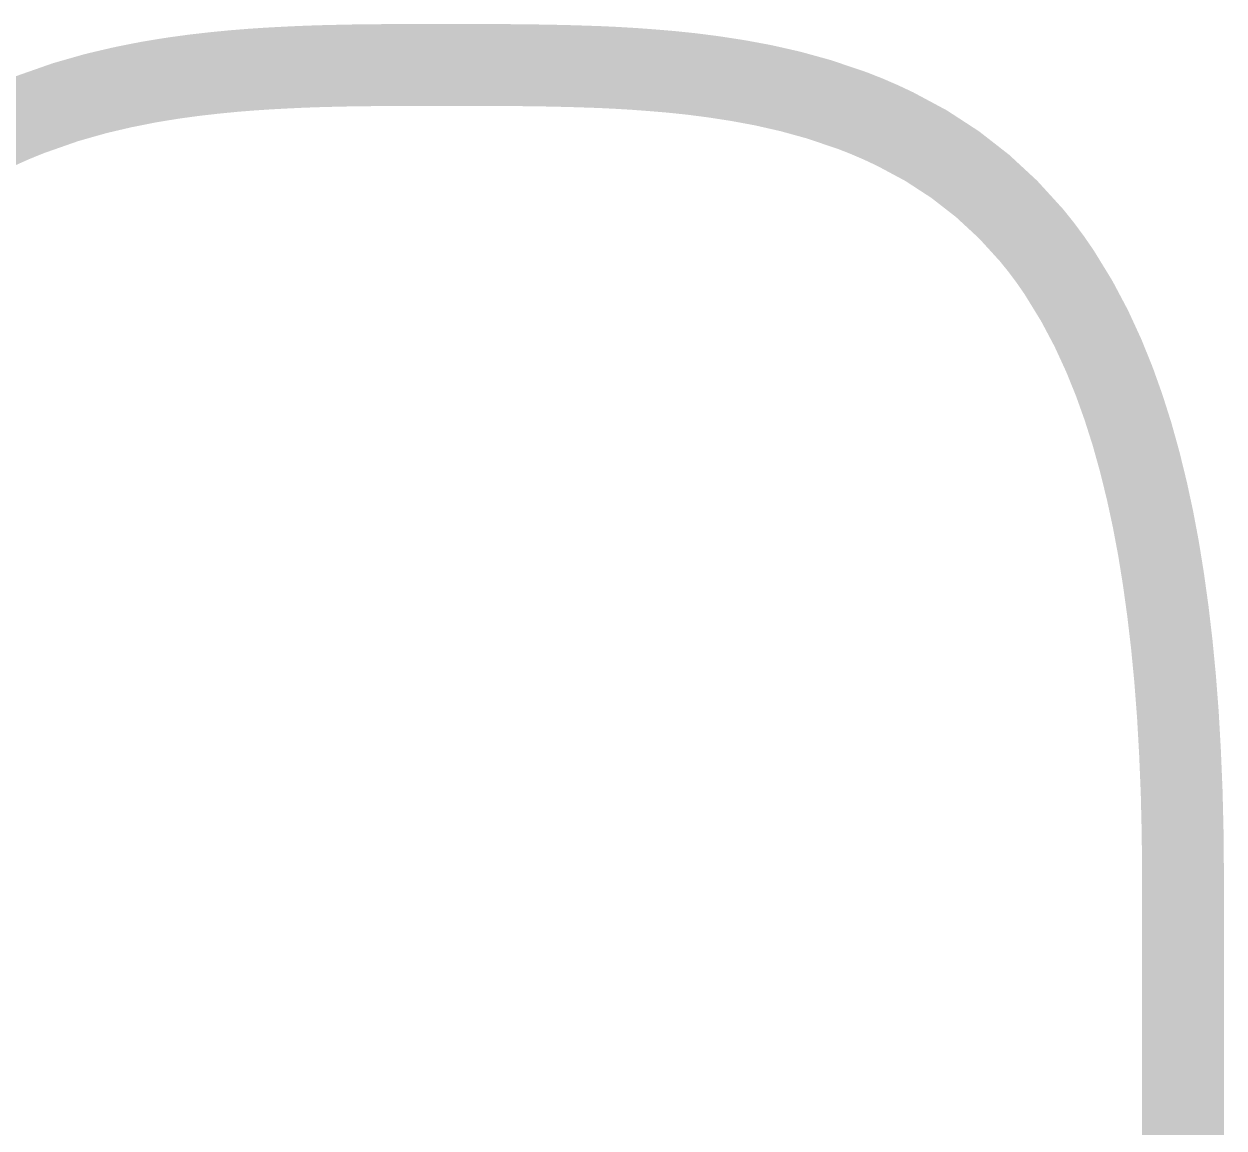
# Model space of a CAD drawing. Header units: millimetres. Extents: x 6 to 417, y 41 to 311.
# Drawn here: x 380.05 to 381.517, y 56.996 to 58.344 of the extents above; entities that cross this region are included whole.
import ezdxf

# ---------------------------------------------------------------- set-up
doc = ezdxf.new("R2010")
doc.units = ezdxf.units.MM
doc.layers.add('DrillDrawing', color=1, linetype='Continuous')

msp = doc.modelspace()

# ---------------------------------------------------------------- linework, layer by layer
at = {"layer": 'DrillDrawing', "const_width": 0.1}
for points in [[(380.3074, 58.2869), (380.3287, 58.2886)], [(380.3074, 58.2869), (380.3287, 58.2886)], [(380.3287, 58.2886), (380.35, 58.29)], [(380.3287, 58.2886), (380.35, 58.29)], [(380.35, 58.29), (380.3688, 58.291)], [(380.35, 58.29), (380.3688, 58.291)], [(380.3688, 58.291), (380.3875, 58.2919)], [(380.3688, 58.291), (380.3875, 58.2919)], [(380.3875, 58.2919), (380.4036, 58.2925)], [(380.3875, 58.2919), (380.4036, 58.2925)], [(380.4036, 58.2925), (380.4197, 58.293)], [(380.4036, 58.2925), (380.4197, 58.293)], [(380.4197, 58.293), (380.4332, 58.2933)], [(380.4197, 58.293), (380.4332, 58.2933)], [(380.4332, 58.2933), (380.4466, 58.2936)], [(380.4332, 58.2933), (380.4466, 58.2936)], [(380.4466, 58.2936), (380.4574, 58.2938)], [(380.4466, 58.2936), (380.4574, 58.2938)], [(380.4574, 58.2938), (380.4681, 58.2939)], [(380.4574, 58.2938), (380.4681, 58.2939)], [(380.4681, 58.2939), (380.4789, 58.294)], [(380.4681, 58.2939), (380.4789, 58.294)], [(380.4789, 58.294), (380.487, 58.2941)], [(380.4789, 58.294), (380.487, 58.2941)], [(380.487, 58.2941), (380.495, 58.2941)], [(380.487, 58.2941), (380.495, 58.2941)], [(380.495, 58.2941), (380.5031, 58.2942)], [(380.495, 58.2941), (380.5031, 58.2942)], [(380.5031, 58.2942), (380.5112, 58.2942)], [(380.5031, 58.2942), (380.5112, 58.2942)], [(380.5112, 58.2942), (380.5165, 58.2942)], [(380.5112, 58.2942), (380.5165, 58.2942)], [(380.5165, 58.2942), (380.5219, 58.2943)], [(380.5165, 58.2942), (380.5219, 58.2943)], [(380.5219, 58.2943), (380.5273, 58.2943)], [(380.5219, 58.2943), (380.5273, 58.2943)], [(380.5273, 58.2943), (380.5326, 58.2943)], [(380.5273, 58.2943), (380.5326, 58.2943)], [(380.5326, 58.2943), (380.538, 58.2943)], [(380.5326, 58.2943), (380.538, 58.2943)], [(380.538, 58.2943), (380.5407, 58.2943)], [(380.538, 58.2943), (380.5407, 58.2943)], [(380.5407, 58.2943), (380.5434, 58.2943)], [(380.5407, 58.2943), (380.5434, 58.2943)], [(380.5434, 58.2943), (380.546, 58.2943)], [(380.5434, 58.2943), (380.546, 58.2943)], [(380.546, 58.2943), (380.5487, 58.2943)], [(380.546, 58.2943), (380.5487, 58.2943)], [(380.5487, 58.2943), (380.5514, 58.2943)], [(380.5487, 58.2943), (380.5514, 58.2943)], [(380.5514, 58.2943), (380.5541, 58.2943)], [(380.5514, 58.2943), (380.5541, 58.2943)], [(380.5541, 58.2943), (380.5568, 58.2943)], [(380.5541, 58.2943), (380.5568, 58.2943)], [(380.5568, 58.2943), (380.5594, 58.2943)], [(380.5568, 58.2943), (380.5594, 58.2943)], [(380.5594, 58.2943), (380.5621, 58.2943)], [(380.5594, 58.2943), (380.5621, 58.2943)], [(380.5621, 58.2943), (380.5648, 58.2943)], [(380.5621, 58.2943), (380.5648, 58.2943)], [(380.5648, 58.2943), (380.5675, 58.2943)], [(380.5648, 58.2943), (380.5675, 58.2943)], [(380.5675, 58.2943), (380.5701, 58.2943)], [(380.5675, 58.2943), (380.5701, 58.2943)], [(380.5701, 58.2943), (380.5728, 58.2943)], [(380.5701, 58.2943), (380.5728, 58.2943)], [(380.5728, 58.2943), (380.5755, 58.2943)], [(380.5728, 58.2943), (380.5755, 58.2943)], [(380.5755, 58.2943), (380.5781, 58.2943)], [(380.5755, 58.2943), (380.5781, 58.2943)], [(380.5781, 58.2943), (380.5808, 58.2943)], [(380.5781, 58.2943), (380.5808, 58.2943)], [(380.5808, 58.2943), (380.5835, 58.2943)], [(380.5808, 58.2943), (380.5835, 58.2943)], [(380.5835, 58.2943), (380.5861, 58.2943)], [(380.5835, 58.2943), (380.5861, 58.2943)], [(380.5861, 58.2943), (380.5888, 58.2943)], [(380.5861, 58.2943), (380.5888, 58.2943)], [(380.5888, 58.2943), (380.5915, 58.2943)], [(380.5888, 58.2943), (380.5915, 58.2943)], [(380.5915, 58.2943), (380.5968, 58.2943)], [(380.5915, 58.2943), (380.5968, 58.2943)], [(380.5968, 58.2943), (380.6021, 58.2943)], [(380.5968, 58.2943), (380.6021, 58.2943)], [(380.6021, 58.2943), (380.6074, 58.2943)], [(380.6021, 58.2943), (380.6074, 58.2943)], [(380.6074, 58.2943), (380.6128, 58.2942)], [(380.6074, 58.2943), (380.6128, 58.2942)], [(380.6128, 58.2942), (380.6207, 58.2942)], [(380.6128, 58.2942), (380.6207, 58.2942)], [(380.6207, 58.2942), (380.6287, 58.2942)], [(380.6207, 58.2942), (380.6287, 58.2942)], [(380.6287, 58.2942), (380.6366, 58.2942)], [(380.6287, 58.2942), (380.6366, 58.2942)], [(380.6366, 58.2942), (380.6446, 58.2941)], [(380.6366, 58.2942), (380.6446, 58.2941)], [(380.6446, 58.2941), (380.6551, 58.294)], [(380.6446, 58.2941), (380.6551, 58.294)], [(380.6551, 58.294), (380.6657, 58.2939)], [(380.6551, 58.294), (380.6657, 58.2939)], [(380.6657, 58.2939), (380.6788, 58.2937)], [(380.6657, 58.2939), (380.6788, 58.2937)], [(380.6788, 58.2937), (380.6919, 58.2935)], [(380.6788, 58.2937), (380.6919, 58.2935)], [(380.6919, 58.2935), (380.705, 58.2932)], [(380.6919, 58.2935), (380.705, 58.2932)], [(380.705, 58.2932), (380.7206, 58.2928)], [(380.705, 58.2932), (380.7206, 58.2928)], [(380.7206, 58.2928), (380.7362, 58.2923)], [(380.7206, 58.2928), (380.7362, 58.2923)], [(380.7362, 58.2923), (380.7543, 58.2917)], [(380.7362, 58.2923), (380.7543, 58.2917)], [(380.7543, 58.2917), (380.7749, 58.2907)], [(380.7543, 58.2917), (380.7749, 58.2907)], [(380.7749, 58.2907), (380.7953, 58.2895)], [(380.7749, 58.2907), (380.7953, 58.2895)], [(380.7953, 58.2895), (380.8181, 58.2878)], [(380.7953, 58.2895), (380.8181, 58.2878)], [(380.2025, 58.2733), (380.2311, 58.278)], [(380.2025, 58.2733), (380.2311, 58.278)], [(380.2311, 58.278), (380.2573, 58.2816)], [(380.2311, 58.278), (380.2573, 58.2816)], [(380.2573, 58.2816), (380.2836, 58.2846)], [(380.2573, 58.2816), (380.2836, 58.2846)], [(380.2836, 58.2846), (380.3074, 58.2869)], [(380.2836, 58.2846), (380.3074, 58.2869)], [(380.8181, 58.2878), (380.8408, 58.2859)], [(380.8181, 58.2878), (380.8408, 58.2859)], [(380.8408, 58.2859), (380.8658, 58.2833)], [(380.8408, 58.2859), (380.8658, 58.2833)], [(380.8658, 58.2833), (380.893, 58.2798)], [(380.8658, 58.2833), (380.893, 58.2798)], [(380.893, 58.2798), (380.9223, 58.2753)], [(380.893, 58.2798), (380.9223, 58.2753)], [(380.9223, 58.2753), (380.9536, 58.2695)], [(380.9223, 58.2753), (380.9536, 58.2695)], [(380.1011, 58.2488), (380.1387, 58.2595)], [(380.1011, 58.2488), (380.1387, 58.2595)], [(380.1387, 58.2595), (380.1717, 58.2672)], [(380.1387, 58.2595), (380.1717, 58.2672)], [(380.1717, 58.2672), (380.2025, 58.2733)], [(380.1717, 58.2672), (380.2025, 58.2733)], [(380.9536, 58.2695), (380.9867, 58.262)], [(380.9536, 58.2695), (380.9867, 58.262)], [(380.9867, 58.262), (381.0215, 58.2524)], [(380.9867, 58.262), (381.0215, 58.2524)], [(380.0569, 58.2333), (380.1011, 58.2488)], [(380.0569, 58.2333), (380.1011, 58.2488)], [(381.0215, 58.2524), (381.0624, 58.2386)], [(381.0215, 58.2524), (381.0624, 58.2386)], [(381.315, 58.0414), (381.3368, 58.0059)], [(381.315, 58.0414), (381.3368, 58.0059)], [(381.3368, 58.0059), (381.3545, 57.9725)], [(381.3368, 58.0059), (381.3545, 57.9725)], [(381.3545, 57.9725), (381.3697, 57.9395)], [(381.3545, 57.9725), (381.3697, 57.9395)], [(381.3697, 57.9395), (381.3827, 57.9074)], [(381.3697, 57.9395), (381.3827, 57.9074)], [(381.3827, 57.9074), (381.3937, 57.8766)], [(381.3827, 57.9074), (381.3937, 57.8766)], [(381.3937, 57.8766), (381.4041, 57.844)], [(381.3937, 57.8766), (381.4041, 57.844)], [(381.4041, 57.844), (381.4137, 57.8096)], [(381.4041, 57.844), (381.4137, 57.8096)], [(381.4137, 57.8096), (381.4226, 57.7733)], [(381.4137, 57.8096), (381.4226, 57.7733)], [(381.4226, 57.7733), (381.4299, 57.7394)], [(381.4226, 57.7733), (381.4299, 57.7394)], [(381.4299, 57.7394), (381.4366, 57.7038)], [(381.4299, 57.7394), (381.4366, 57.7038)], [(381.4366, 57.7038), (381.4426, 57.6666)], [(381.4366, 57.7038), (381.4426, 57.6666)], [(381.4426, 57.6666), (381.448, 57.6277)], [(381.4426, 57.6666), (381.448, 57.6277)], [(381.448, 57.6277), (381.4528, 57.5871)], [(381.448, 57.6277), (381.4528, 57.5871)], [(381.4528, 57.5871), (381.4569, 57.5447)], [(381.4528, 57.5871), (381.4569, 57.5447)], [(381.4569, 57.5447), (381.4603, 57.5004)], [(381.4569, 57.5447), (381.4603, 57.5004)], [(381.4603, 57.5004), (381.4629, 57.4543)], [(381.4603, 57.5004), (381.4629, 57.4543)], [(381.4629, 57.4543), (381.4649, 57.4063)], [(381.4629, 57.4543), (381.4649, 57.4063)], [(381.4649, 57.4063), (381.4661, 57.3563)], [(381.4649, 57.4063), (381.4661, 57.3563)], [(381.4661, 57.3563), (381.4666, 57.2977)], [(381.4661, 57.3563), (381.4666, 57.2977)], [(381.4666, 55.2224), (381.4666, 57.2977)], [(381.4666, 55.2224), (381.4666, 57.2977)]]:
    msp.add_lwpolyline(points, dxfattribs=at)
at = {"layer": 'DrillDrawing', "const_width": 0.05}
for points in [[(380.3037, 58.2886, 1), (380.3537, 58.2886, 1)], [(380.3037, 58.2886, 1), (380.3537, 58.2886, 1)], [(380.3037, 58.2886, 1), (380.3537, 58.2886, 1)], [(380.3037, 58.2886, 1), (380.3537, 58.2886, 1)], [(380.325, 58.29, 1), (380.375, 58.29, 1)], [(380.325, 58.29, 1), (380.375, 58.29, 1)], [(380.325, 58.29, 1), (380.375, 58.29, 1)], [(380.325, 58.29, 1), (380.375, 58.29, 1)], [(380.3438, 58.291, 1), (380.3938, 58.291, 1)], [(380.3438, 58.291, 1), (380.3938, 58.291, 1)], [(380.3438, 58.291, 1), (380.3938, 58.291, 1)], [(380.3438, 58.291, 1), (380.3938, 58.291, 1)], [(380.3625, 58.2919, 1), (380.4125, 58.2919, 1)], [(380.3625, 58.2919, 1), (380.4125, 58.2919, 1)], [(380.3625, 58.2919, 1), (380.4125, 58.2919, 1)], [(380.3625, 58.2919, 1), (380.4125, 58.2919, 1)], [(380.3786, 58.2925, 1), (380.4286, 58.2925, 1)], [(380.3786, 58.2925, 1), (380.4286, 58.2925, 1)], [(380.3786, 58.2925, 1), (380.4286, 58.2925, 1)], [(380.3786, 58.2925, 1), (380.4286, 58.2925, 1)], [(380.3947, 58.293, 1), (380.4447, 58.293, 1)], [(380.3947, 58.293, 1), (380.4447, 58.293, 1)], [(380.3947, 58.293, 1), (380.4447, 58.293, 1)], [(380.3947, 58.293, 1), (380.4447, 58.293, 1)], [(380.4082, 58.2933, 1), (380.4582, 58.2933, 1)], [(380.4082, 58.2933, 1), (380.4582, 58.2933, 1)], [(380.4082, 58.2933, 1), (380.4582, 58.2933, 1)], [(380.4082, 58.2933, 1), (380.4582, 58.2933, 1)], [(380.4216, 58.2936, 1), (380.4716, 58.2936, 1)], [(380.4216, 58.2936, 1), (380.4716, 58.2936, 1)], [(380.4216, 58.2936, 1), (380.4716, 58.2936, 1)], [(380.4216, 58.2936, 1), (380.4716, 58.2936, 1)], [(380.4324, 58.2938, 1), (380.4824, 58.2938, 1)], [(380.4324, 58.2938, 1), (380.4824, 58.2938, 1)], [(380.4324, 58.2938, 1), (380.4824, 58.2938, 1)], [(380.4324, 58.2938, 1), (380.4824, 58.2938, 1)], [(380.4431, 58.2939, 1), (380.4931, 58.2939, 1)], [(380.4431, 58.2939, 1), (380.4931, 58.2939, 1)], [(380.4431, 58.2939, 1), (380.4931, 58.2939, 1)], [(380.4431, 58.2939, 1), (380.4931, 58.2939, 1)], [(380.4539, 58.294, 1), (380.5039, 58.294, 1)], [(380.4539, 58.294, 1), (380.5039, 58.294, 1)], [(380.4539, 58.294, 1), (380.5039, 58.294, 1)], [(380.4539, 58.294, 1), (380.5039, 58.294, 1)], [(380.462, 58.2941, 1), (380.512, 58.2941, 1)], [(380.462, 58.2941, 1), (380.512, 58.2941, 1)], [(380.462, 58.2941, 1), (380.512, 58.2941, 1)], [(380.462, 58.2941, 1), (380.512, 58.2941, 1)], [(380.47, 58.2941, 1), (380.52, 58.2941, 1)], [(380.47, 58.2941, 1), (380.52, 58.2941, 1)], [(380.47, 58.2941, 1), (380.52, 58.2941, 1)], [(380.47, 58.2941, 1), (380.52, 58.2941, 1)], [(380.4781, 58.2942, 1), (380.5281, 58.2942, 1)], [(380.4781, 58.2942, 1), (380.5281, 58.2942, 1)], [(380.4781, 58.2942, 1), (380.5281, 58.2942, 1)], [(380.4781, 58.2942, 1), (380.5281, 58.2942, 1)], [(380.4862, 58.2942, 1), (380.5362, 58.2942, 1)], [(380.4862, 58.2942, 1), (380.5362, 58.2942, 1)], [(380.4862, 58.2942, 1), (380.5362, 58.2942, 1)], [(380.4862, 58.2942, 1), (380.5362, 58.2942, 1)], [(380.4915, 58.2942, 1), (380.5415, 58.2942, 1)], [(380.4915, 58.2942, 1), (380.5415, 58.2942, 1)], [(380.4915, 58.2942, 1), (380.5415, 58.2942, 1)], [(380.4915, 58.2942, 1), (380.5415, 58.2942, 1)], [(380.4969, 58.2943, 1), (380.5469, 58.2943, 1)], [(380.4969, 58.2943, 1), (380.5469, 58.2943, 1)], [(380.4969, 58.2943, 1), (380.5469, 58.2943, 1)], [(380.4969, 58.2943, 1), (380.5469, 58.2943, 1)], [(380.5023, 58.2943, 1), (380.5523, 58.2943, 1)], [(380.5023, 58.2943, 1), (380.5523, 58.2943, 1)], [(380.5023, 58.2943, 1), (380.5523, 58.2943, 1)], [(380.5023, 58.2943, 1), (380.5523, 58.2943, 1)], [(380.5076, 58.2943, 1), (380.5576, 58.2943, 1)], [(380.5076, 58.2943, 1), (380.5576, 58.2943, 1)], [(380.5076, 58.2943, 1), (380.5576, 58.2943, 1)], [(380.5076, 58.2943, 1), (380.5576, 58.2943, 1)], [(380.513, 58.2943, 1), (380.563, 58.2943, 1)], [(380.513, 58.2943, 1), (380.563, 58.2943, 1)], [(380.513, 58.2943, 1), (380.563, 58.2943, 1)], [(380.513, 58.2943, 1), (380.563, 58.2943, 1)], [(380.5157, 58.2943, 1), (380.5657, 58.2943, 1)], [(380.5157, 58.2943, 1), (380.5657, 58.2943, 1)], [(380.5157, 58.2943, 1), (380.5657, 58.2943, 1)], [(380.5157, 58.2943, 1), (380.5657, 58.2943, 1)], [(380.5184, 58.2943, 1), (380.5684, 58.2943, 1)], [(380.5184, 58.2943, 1), (380.5684, 58.2943, 1)], [(380.5184, 58.2943, 1), (380.5684, 58.2943, 1)], [(380.5184, 58.2943, 1), (380.5684, 58.2943, 1)], [(380.521, 58.2943, 1), (380.571, 58.2943, 1)], [(380.521, 58.2943, 1), (380.571, 58.2943, 1)], [(380.521, 58.2943, 1), (380.571, 58.2943, 1)], [(380.521, 58.2943, 1), (380.571, 58.2943, 1)], [(380.5237, 58.2943, 1), (380.5737, 58.2943, 1)], [(380.5237, 58.2943, 1), (380.5737, 58.2943, 1)], [(380.5237, 58.2943, 1), (380.5737, 58.2943, 1)], [(380.5237, 58.2943, 1), (380.5737, 58.2943, 1)], [(380.5264, 58.2943, 1), (380.5764, 58.2943, 1)], [(380.5264, 58.2943, 1), (380.5764, 58.2943, 1)], [(380.5264, 58.2943, 1), (380.5764, 58.2943, 1)], [(380.5264, 58.2943, 1), (380.5764, 58.2943, 1)], [(380.5291, 58.2943, 1), (380.5791, 58.2943, 1)], [(380.5291, 58.2943, 1), (380.5791, 58.2943, 1)], [(380.5291, 58.2943, 1), (380.5791, 58.2943, 1)], [(380.5291, 58.2943, 1), (380.5791, 58.2943, 1)], [(380.5318, 58.2943, 1), (380.5818, 58.2943, 1)], [(380.5318, 58.2943, 1), (380.5818, 58.2943, 1)], [(380.5318, 58.2943, 1), (380.5818, 58.2943, 1)], [(380.5318, 58.2943, 1), (380.5818, 58.2943, 1)], [(380.5344, 58.2943, 1), (380.5844, 58.2943, 1)], [(380.5344, 58.2943, 1), (380.5844, 58.2943, 1)], [(380.5344, 58.2943, 1), (380.5844, 58.2943, 1)], [(380.5344, 58.2943, 1), (380.5844, 58.2943, 1)], [(380.5371, 58.2943, 1), (380.5871, 58.2943, 1)], [(380.5371, 58.2943, 1), (380.5871, 58.2943, 1)], [(380.5371, 58.2943, 1), (380.5871, 58.2943, 1)], [(380.5371, 58.2943, 1), (380.5871, 58.2943, 1)], [(380.5398, 58.2943, 1), (380.5898, 58.2943, 1)], [(380.5398, 58.2943, 1), (380.5898, 58.2943, 1)], [(380.5398, 58.2943, 1), (380.5898, 58.2943, 1)], [(380.5398, 58.2943, 1), (380.5898, 58.2943, 1)], [(380.5425, 58.2943, 1), (380.5924, 58.2943, 1)], [(380.5425, 58.2943, 1), (380.5924, 58.2943, 1)], [(380.5425, 58.2943, 1), (380.5924, 58.2943, 1)], [(380.5425, 58.2943, 1), (380.5924, 58.2943, 1)], [(380.5451, 58.2943, 1), (380.5951, 58.2943, 1)], [(380.5451, 58.2943, 1), (380.5951, 58.2943, 1)], [(380.5451, 58.2943, 1), (380.5951, 58.2943, 1)], [(380.5451, 58.2943, 1), (380.5951, 58.2943, 1)], [(380.5478, 58.2943, 1), (380.5978, 58.2943, 1)], [(380.5478, 58.2943, 1), (380.5978, 58.2943, 1)], [(380.5478, 58.2943, 1), (380.5978, 58.2943, 1)], [(380.5478, 58.2943, 1), (380.5978, 58.2943, 1)], [(380.5505, 58.2943, 1), (380.6005, 58.2943, 1)], [(380.5505, 58.2943, 1), (380.6005, 58.2943, 1)], [(380.5505, 58.2943, 1), (380.6005, 58.2943, 1)], [(380.5505, 58.2943, 1), (380.6005, 58.2943, 1)], [(380.5531, 58.2943, 1), (380.6031, 58.2943, 1)], [(380.5531, 58.2943, 1), (380.6031, 58.2943, 1)], [(380.5531, 58.2943, 1), (380.6031, 58.2943, 1)], [(380.5531, 58.2943, 1), (380.6031, 58.2943, 1)], [(380.5558, 58.2943, 1), (380.6058, 58.2943, 1)], [(380.5558, 58.2943, 1), (380.6058, 58.2943, 1)], [(380.5558, 58.2943, 1), (380.6058, 58.2943, 1)], [(380.5558, 58.2943, 1), (380.6058, 58.2943, 1)], [(380.5585, 58.2943, 1), (380.6085, 58.2943, 1)], [(380.5585, 58.2943, 1), (380.6085, 58.2943, 1)], [(380.5585, 58.2943, 1), (380.6085, 58.2943, 1)], [(380.5585, 58.2943, 1), (380.6085, 58.2943, 1)], [(380.5611, 58.2943, 1), (380.6111, 58.2943, 1)], [(380.5611, 58.2943, 1), (380.6111, 58.2943, 1)], [(380.5611, 58.2943, 1), (380.6111, 58.2943, 1)], [(380.5611, 58.2943, 1), (380.6111, 58.2943, 1)], [(380.5638, 58.2943, 1), (380.6138, 58.2943, 1)], [(380.5638, 58.2943, 1), (380.6138, 58.2943, 1)], [(380.5638, 58.2943, 1), (380.6138, 58.2943, 1)], [(380.5638, 58.2943, 1), (380.6138, 58.2943, 1)], [(380.5665, 58.2943, 1), (380.6165, 58.2943, 1)], [(380.5665, 58.2943, 1), (380.6165, 58.2943, 1)], [(380.5665, 58.2943, 1), (380.6165, 58.2943, 1)], [(380.5665, 58.2943, 1), (380.6165, 58.2943, 1)], [(380.5718, 58.2943, 1), (380.6218, 58.2943, 1)], [(380.5718, 58.2943, 1), (380.6218, 58.2943, 1)], [(380.5718, 58.2943, 1), (380.6218, 58.2943, 1)], [(380.5718, 58.2943, 1), (380.6218, 58.2943, 1)], [(380.5771, 58.2943, 1), (380.6271, 58.2943, 1)], [(380.5771, 58.2943, 1), (380.6271, 58.2943, 1)], [(380.5771, 58.2943, 1), (380.6271, 58.2943, 1)], [(380.5771, 58.2943, 1), (380.6271, 58.2943, 1)], [(380.5824, 58.2943, 1), (380.6324, 58.2943, 1)], [(380.5824, 58.2943, 1), (380.6324, 58.2943, 1)], [(380.5824, 58.2943, 1), (380.6324, 58.2943, 1)], [(380.5824, 58.2943, 1), (380.6324, 58.2943, 1)], [(380.5878, 58.2942, 1), (380.6378, 58.2942, 1)], [(380.5878, 58.2942, 1), (380.6378, 58.2942, 1)], [(380.5878, 58.2942, 1), (380.6378, 58.2942, 1)], [(380.5878, 58.2942, 1), (380.6378, 58.2942, 1)], [(380.5957, 58.2942, 1), (380.6457, 58.2942, 1)], [(380.5957, 58.2942, 1), (380.6457, 58.2942, 1)], [(380.5957, 58.2942, 1), (380.6457, 58.2942, 1)], [(380.5957, 58.2942, 1), (380.6457, 58.2942, 1)], [(380.6037, 58.2942, 1), (380.6537, 58.2942, 1)], [(380.6037, 58.2942, 1), (380.6537, 58.2942, 1)], [(380.6037, 58.2942, 1), (380.6537, 58.2942, 1)], [(380.6037, 58.2942, 1), (380.6537, 58.2942, 1)], [(380.6116, 58.2942, 1), (380.6616, 58.2942, 1)], [(380.6116, 58.2942, 1), (380.6616, 58.2942, 1)], [(380.6116, 58.2942, 1), (380.6616, 58.2942, 1)], [(380.6116, 58.2942, 1), (380.6616, 58.2942, 1)], [(380.6196, 58.2941, 1), (380.6696, 58.2941, 1)], [(380.6196, 58.2941, 1), (380.6696, 58.2941, 1)], [(380.6196, 58.2941, 1), (380.6696, 58.2941, 1)], [(380.6196, 58.2941, 1), (380.6696, 58.2941, 1)], [(380.6301, 58.294, 1), (380.6801, 58.294, 1)], [(380.6301, 58.294, 1), (380.6801, 58.294, 1)], [(380.6301, 58.294, 1), (380.6801, 58.294, 1)], [(380.6301, 58.294, 1), (380.6801, 58.294, 1)], [(380.6407, 58.2939, 1), (380.6907, 58.2939, 1)], [(380.6407, 58.2939, 1), (380.6907, 58.2939, 1)], [(380.6407, 58.2939, 1), (380.6907, 58.2939, 1)], [(380.6407, 58.2939, 1), (380.6907, 58.2939, 1)], [(380.6538, 58.2937, 1), (380.7038, 58.2937, 1)], [(380.6538, 58.2937, 1), (380.7038, 58.2937, 1)], [(380.6538, 58.2937, 1), (380.7038, 58.2937, 1)], [(380.6538, 58.2937, 1), (380.7038, 58.2937, 1)], [(380.6669, 58.2935, 1), (380.7169, 58.2935, 1)], [(380.6669, 58.2935, 1), (380.7169, 58.2935, 1)], [(380.6669, 58.2935, 1), (380.7169, 58.2935, 1)], [(380.6669, 58.2935, 1), (380.7169, 58.2935, 1)], [(380.68, 58.2932, 1), (380.73, 58.2932, 1)], [(380.68, 58.2932, 1), (380.73, 58.2932, 1)], [(380.68, 58.2932, 1), (380.73, 58.2932, 1)], [(380.68, 58.2932, 1), (380.73, 58.2932, 1)], [(380.6956, 58.2928, 1), (380.7456, 58.2928, 1)], [(380.6956, 58.2928, 1), (380.7456, 58.2928, 1)], [(380.6956, 58.2928, 1), (380.7456, 58.2928, 1)], [(380.6956, 58.2928, 1), (380.7456, 58.2928, 1)], [(380.7112, 58.2923, 1), (380.7612, 58.2923, 1)], [(380.7112, 58.2923, 1), (380.7612, 58.2923, 1)], [(380.7112, 58.2923, 1), (380.7612, 58.2923, 1)], [(380.7112, 58.2923, 1), (380.7612, 58.2923, 1)], [(380.7293, 58.2917, 1), (380.7793, 58.2917, 1)], [(380.7293, 58.2917, 1), (380.7793, 58.2917, 1)], [(380.7293, 58.2917, 1), (380.7793, 58.2917, 1)], [(380.7293, 58.2917, 1), (380.7793, 58.2917, 1)], [(380.7499, 58.2907, 1), (380.7999, 58.2907, 1)], [(380.7499, 58.2907, 1), (380.7999, 58.2907, 1)], [(380.7499, 58.2907, 1), (380.7999, 58.2907, 1)], [(380.7499, 58.2907, 1), (380.7999, 58.2907, 1)], [(380.7703, 58.2895, 1), (380.8203, 58.2895, 1)], [(380.7703, 58.2895, 1), (380.8203, 58.2895, 1)], [(380.7703, 58.2895, 1), (380.8203, 58.2895, 1)], [(380.7703, 58.2895, 1), (380.8203, 58.2895, 1)], [(380.2061, 58.278, 1), (380.2561, 58.278, 1)], [(380.2061, 58.278, 1), (380.2561, 58.278, 1)], [(380.2061, 58.278, 1), (380.2561, 58.278, 1)], [(380.2061, 58.278, 1), (380.2561, 58.278, 1)], [(380.2323, 58.2816, 1), (380.2823, 58.2816, 1)], [(380.2323, 58.2816, 1), (380.2823, 58.2816, 1)], [(380.2323, 58.2816, 1), (380.2823, 58.2816, 1)], [(380.2323, 58.2816, 1), (380.2823, 58.2816, 1)], [(380.2586, 58.2846, 1), (380.3086, 58.2846, 1)], [(380.2586, 58.2846, 1), (380.3086, 58.2846, 1)], [(380.2586, 58.2846, 1), (380.3086, 58.2846, 1)], [(380.2586, 58.2846, 1), (380.3086, 58.2846, 1)], [(380.2824, 58.2869, 1), (380.3324, 58.2869, 1)], [(380.2824, 58.2869, 1), (380.3324, 58.2869, 1)], [(380.2824, 58.2869, 1), (380.3324, 58.2869, 1)], [(380.2824, 58.2869, 1), (380.3324, 58.2869, 1)], [(380.7931, 58.2878, 1), (380.8431, 58.2878, 1)], [(380.7931, 58.2878, 1), (380.8431, 58.2878, 1)], [(380.7931, 58.2878, 1), (380.8431, 58.2878, 1)], [(380.7931, 58.2878, 1), (380.8431, 58.2878, 1)], [(380.8158, 58.2859, 1), (380.8658, 58.2859, 1)], [(380.8158, 58.2859, 1), (380.8658, 58.2859, 1)], [(380.8158, 58.2859, 1), (380.8658, 58.2859, 1)], [(380.8158, 58.2859, 1), (380.8658, 58.2859, 1)], [(380.8408, 58.2833, 1), (380.8908, 58.2833, 1)], [(380.8408, 58.2833, 1), (380.8908, 58.2833, 1)], [(380.8408, 58.2833, 1), (380.8908, 58.2833, 1)], [(380.8408, 58.2833, 1), (380.8908, 58.2833, 1)], [(380.868, 58.2798, 1), (380.918, 58.2798, 1)], [(380.868, 58.2798, 1), (380.918, 58.2798, 1)], [(380.868, 58.2798, 1), (380.918, 58.2798, 1)], [(380.868, 58.2798, 1), (380.918, 58.2798, 1)], [(380.8973, 58.2753, 1), (380.9473, 58.2753, 1)], [(380.8973, 58.2753, 1), (380.9473, 58.2753, 1)], [(380.8973, 58.2753, 1), (380.9473, 58.2753, 1)], [(380.8973, 58.2753, 1), (380.9473, 58.2753, 1)], [(380.1137, 58.2595, 1), (380.1636, 58.2595, 1)], [(380.1137, 58.2595, 1), (380.1636, 58.2595, 1)], [(380.1137, 58.2595, 1), (380.1636, 58.2595, 1)], [(380.1137, 58.2595, 1), (380.1636, 58.2595, 1)], [(380.1467, 58.2672, 1), (380.1967, 58.2672, 1)], [(380.1467, 58.2672, 1), (380.1967, 58.2672, 1)], [(380.1467, 58.2672, 1), (380.1967, 58.2672, 1)], [(380.1467, 58.2672, 1), (380.1967, 58.2672, 1)], [(380.1775, 58.2733, 1), (380.2275, 58.2733, 1)], [(380.1775, 58.2733, 1), (380.2275, 58.2733, 1)], [(380.1775, 58.2733, 1), (380.2275, 58.2733, 1)], [(380.1775, 58.2733, 1), (380.2275, 58.2733, 1)], [(380.9286, 58.2695, 1), (380.9786, 58.2695, 1)], [(380.9286, 58.2695, 1), (380.9786, 58.2695, 1)], [(380.9286, 58.2695, 1), (380.9786, 58.2695, 1)], [(380.9286, 58.2695, 1), (380.9786, 58.2695, 1)], [(380.9617, 58.262, 1), (381.0117, 58.262, 1)], [(380.9617, 58.262, 1), (381.0117, 58.262, 1)], [(380.9617, 58.262, 1), (381.0117, 58.262, 1)], [(380.9617, 58.262, 1), (381.0117, 58.262, 1)], [(380.0761, 58.2488, 1), (380.1261, 58.2488, 1)], [(380.0761, 58.2488, 1), (380.1261, 58.2488, 1)], [(380.0761, 58.2488, 1), (380.1261, 58.2488, 1)], [(380.0761, 58.2488, 1), (380.1261, 58.2488, 1)], [(380.9965, 58.2524, 1), (381.0465, 58.2524, 1)], [(380.9965, 58.2524, 1), (381.0465, 58.2524, 1)], [(380.9965, 58.2524, 1), (381.0465, 58.2524, 1)], [(380.9965, 58.2524, 1), (381.0465, 58.2524, 1)], [(380.0319, 58.2333, 1), (380.0819, 58.2333, 1)], [(380.0319, 58.2333, 1), (380.0819, 58.2333, 1)], [(380.0319, 58.2333, 1), (380.0819, 58.2333, 1)], [(380.0319, 58.2333, 1), (380.0819, 58.2333, 1)], [(381.0374, 58.2386, 1), (381.0874, 58.2386, 1)], [(381.0374, 58.2386, 1), (381.0874, 58.2386, 1)], [(381.0374, 58.2386, 1), (381.0874, 58.2386, 1)], [(381.0374, 58.2386, 1), (381.0874, 58.2386, 1)], [(381.09, 58.2159, 1), (381.14, 58.2159, 1)], [(381.09, 58.2159, 1), (381.14, 58.2159, 1)], [(381.09, 58.2159, 1), (381.14, 58.2159, 1)], [(381.09, 58.2159, 1), (381.14, 58.2159, 1)], [(381.2565, 58.0863, 1), (381.3065, 58.0863, 1)], [(381.2565, 58.0863, 1), (381.3065, 58.0863, 1)], [(381.2565, 58.0863, 1), (381.3065, 58.0863, 1)], [(381.2565, 58.0863, 1), (381.3065, 58.0863, 1)], [(381.29, 58.0414, 1), (381.34, 58.0414, 1)], [(381.29, 58.0414, 1), (381.34, 58.0414, 1)], [(381.29, 58.0414, 1), (381.34, 58.0414, 1)], [(381.29, 58.0414, 1), (381.34, 58.0414, 1)], [(381.3118, 58.0059, 1), (381.3618, 58.0059, 1)], [(381.3118, 58.0059, 1), (381.3618, 58.0059, 1)], [(381.3118, 58.0059, 1), (381.3618, 58.0059, 1)], [(381.3118, 58.0059, 1), (381.3618, 58.0059, 1)], [(381.3295, 57.9725, 1), (381.3795, 57.9725, 1)], [(381.3295, 57.9725, 1), (381.3795, 57.9725, 1)], [(381.3295, 57.9725, 1), (381.3795, 57.9725, 1)], [(381.3295, 57.9725, 1), (381.3795, 57.9725, 1)], [(381.3447, 57.9395, 1), (381.3947, 57.9395, 1)], [(381.3447, 57.9395, 1), (381.3947, 57.9395, 1)], [(381.3447, 57.9395, 1), (381.3947, 57.9395, 1)], [(381.3447, 57.9395, 1), (381.3947, 57.9395, 1)], [(381.3577, 57.9074, 1), (381.4077, 57.9074, 1)], [(381.3577, 57.9074, 1), (381.4077, 57.9074, 1)], [(381.3577, 57.9074, 1), (381.4077, 57.9074, 1)], [(381.3577, 57.9074, 1), (381.4077, 57.9074, 1)], [(381.3687, 57.8766, 1), (381.4187, 57.8766, 1)], [(381.3687, 57.8766, 1), (381.4187, 57.8766, 1)], [(381.3687, 57.8766, 1), (381.4187, 57.8766, 1)], [(381.3687, 57.8766, 1), (381.4187, 57.8766, 1)], [(381.3791, 57.844, 1), (381.4291, 57.844, 1)], [(381.3791, 57.844, 1), (381.4291, 57.844, 1)], [(381.3791, 57.844, 1), (381.4291, 57.844, 1)], [(381.3791, 57.844, 1), (381.4291, 57.844, 1)], [(381.3887, 57.8096, 1), (381.4387, 57.8096, 1)], [(381.3887, 57.8096, 1), (381.4387, 57.8096, 1)], [(381.3887, 57.8096, 1), (381.4387, 57.8096, 1)], [(381.3887, 57.8096, 1), (381.4387, 57.8096, 1)], [(381.3976, 57.7733, 1), (381.4476, 57.7733, 1)], [(381.3976, 57.7733, 1), (381.4476, 57.7733, 1)], [(381.3976, 57.7733, 1), (381.4476, 57.7733, 1)], [(381.3976, 57.7733, 1), (381.4476, 57.7733, 1)], [(381.4049, 57.7394, 1), (381.4549, 57.7394, 1)], [(381.4049, 57.7394, 1), (381.4549, 57.7394, 1)], [(381.4049, 57.7394, 1), (381.4549, 57.7394, 1)], [(381.4049, 57.7394, 1), (381.4549, 57.7394, 1)], [(381.4116, 57.7038, 1), (381.4616, 57.7038, 1)], [(381.4116, 57.7038, 1), (381.4616, 57.7038, 1)], [(381.4116, 57.7038, 1), (381.4616, 57.7038, 1)], [(381.4116, 57.7038, 1), (381.4616, 57.7038, 1)], [(381.4176, 57.6666, 1), (381.4676, 57.6666, 1)], [(381.4176, 57.6666, 1), (381.4676, 57.6666, 1)], [(381.4176, 57.6666, 1), (381.4676, 57.6666, 1)], [(381.4176, 57.6666, 1), (381.4676, 57.6666, 1)], [(381.423, 57.6277, 1), (381.473, 57.6277, 1)], [(381.423, 57.6277, 1), (381.473, 57.6277, 1)], [(381.423, 57.6277, 1), (381.473, 57.6277, 1)], [(381.423, 57.6277, 1), (381.473, 57.6277, 1)], [(381.4278, 57.5871, 1), (381.4778, 57.5871, 1)], [(381.4278, 57.5871, 1), (381.4778, 57.5871, 1)], [(381.4278, 57.5871, 1), (381.4778, 57.5871, 1)], [(381.4278, 57.5871, 1), (381.4778, 57.5871, 1)], [(381.4319, 57.5447, 1), (381.4819, 57.5447, 1)], [(381.4319, 57.5447, 1), (381.4819, 57.5447, 1)], [(381.4319, 57.5447, 1), (381.4819, 57.5447, 1)], [(381.4319, 57.5447, 1), (381.4819, 57.5447, 1)], [(381.4353, 57.5004, 1), (381.4852, 57.5004, 1)], [(381.4353, 57.5004, 1), (381.4852, 57.5004, 1)], [(381.4353, 57.5004, 1), (381.4852, 57.5004, 1)], [(381.4353, 57.5004, 1), (381.4852, 57.5004, 1)], [(381.4379, 57.4543, 1), (381.4879, 57.4543, 1)], [(381.4379, 57.4543, 1), (381.4879, 57.4543, 1)], [(381.4379, 57.4543, 1), (381.4879, 57.4543, 1)], [(381.4379, 57.4543, 1), (381.4879, 57.4543, 1)], [(381.4399, 57.4063, 1), (381.4899, 57.4063, 1)], [(381.4399, 57.4063, 1), (381.4899, 57.4063, 1)], [(381.4399, 57.4063, 1), (381.4899, 57.4063, 1)], [(381.4399, 57.4063, 1), (381.4899, 57.4063, 1)], [(381.4411, 57.3563, 1), (381.4911, 57.3563, 1)], [(381.4411, 57.3563, 1), (381.4911, 57.3563, 1)], [(381.4411, 57.3563, 1), (381.4911, 57.3563, 1)], [(381.4411, 57.3563, 1), (381.4911, 57.3563, 1)], [(381.4416, 57.2977, 1), (381.4916, 57.2977, 1)], [(381.4416, 57.2977, 1), (381.4916, 57.2977, 1)], [(381.4416, 57.2977, 1), (381.4916, 57.2977, 1)], [(381.4416, 57.2977, 1), (381.4916, 57.2977, 1)]]:
    msp.add_lwpolyline(points, format="xyb", close=True, dxfattribs=at)
at = {"layer": 'DrillDrawing', "const_width": 0.1}
for points in [[(379.9998, 58.2078, -0.025138), (380.0569, 58.2333)], [(379.9998, 58.2078, -0.025138), (380.0569, 58.2333)], [(381.0624, 58.2386, -0.024362), (381.115, 58.2159)], [(381.0624, 58.2386, -0.024362), (381.115, 58.2159)], [(381.115, 58.2159, -0.106367), (381.2815, 58.0863)], [(381.115, 58.2159, -0.106367), (381.2815, 58.0863)], [(381.2815, 58.0863, -0.026657), (381.315, 58.0414)], [(381.2815, 58.0863, -0.026657), (381.315, 58.0414)]]:
    msp.add_lwpolyline(points, format="xyb", dxfattribs=at)

doc.saveas('drawing.dxf')
